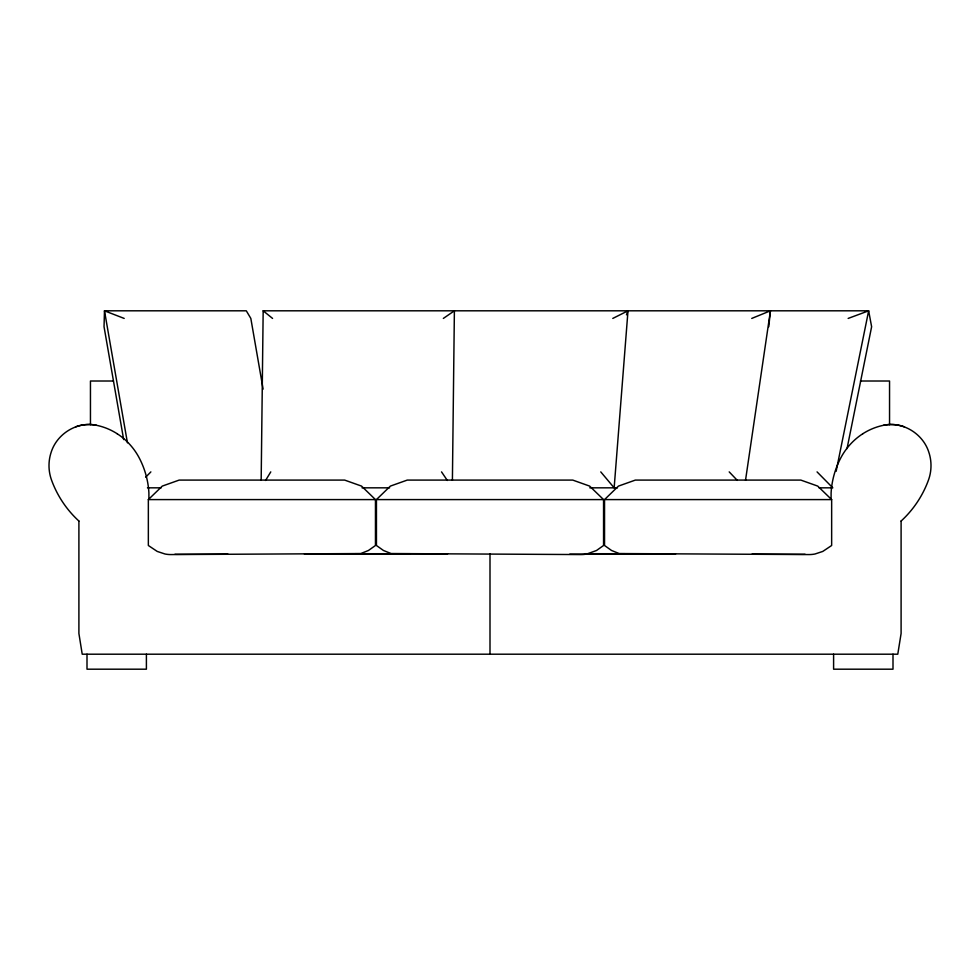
<?xml version="1.0" encoding="UTF-8"?>
<svg xmlns="http://www.w3.org/2000/svg" width="980" height="980" viewBox="0 0 980 980"><rect width="100%" height="100%" fill="white"/><g stroke="black" fill="none" stroke-linecap="round" stroke-linejoin="round"><path stroke-width="1.47" d="M261.17 480.2L263.167 310.807L868.648 310.807L871.624 326.744L847.039 448.595M452.405 480.2L454.389 310.807L443.34 318.427M612.782 318.427L627.996 310.807L614.154 487.832L600.765 471.895M768.773 326.744L770.427 310.807L751.746 318.427M745.523 480.261L770.427 310.807M836.136 471.319L868.648 310.807L848.153 318.427M626.465 314.788L627.996 310.807M265.555 480.47L270.774 471.895M145.665 477.199L150.871 471.895M148.347 499.592L162.288 486.092L179.156 480.09L344.654 480.09L361.522 486.092L375.463 499.592L375.463 545.493L368.455 550.478L360.799 553.553L170.973 554.57A30.882 30.882 0 0 1 164.983 553.994L157.229 551.434L148.347 545.493L148.347 499.592L375.463 499.592M376.443 499.592L390.383 486.092L407.251 480.09L572.749 480.09L589.617 486.092L603.558 499.592L603.558 545.493L596.551 550.478L586.922 553.994A30.882 30.882 0 0 1 580.932 554.57L391.106 553.553L383.45 550.478L376.443 545.493L376.443 499.592L603.558 499.592M604.538 499.592L618.478 486.092L635.346 480.09L800.844 480.09L817.712 486.092L831.653 499.592L831.653 545.493L822.771 551.434L815.017 553.994A30.882 30.882 0 0 1 809.027 554.57L619.201 553.553L611.545 550.478L604.538 545.493L604.538 499.592L831.653 499.592M862.841 433.724C853.874 439.493 846.438 447.566 841.318 456.913A85.26 85.26 0 0 0 831.101 492.879L831.089 499.322M117.159 433.724A61.189 61.189 0 0 0 96.408 425.271C77.408 421.192 57.355 433.466 51.328 451.743A42.471 42.471 0 0 0 51.634 480.347A103.684 103.684 0 0 0 78.878 521.029M862.841 433.724A61.189 61.189 0 0 1 883.592 425.271C902.592 421.192 922.645 433.466 928.673 451.743A42.471 42.471 0 0 1 928.366 480.347A103.684 103.684 0 0 1 901.122 521.029M227.997 554.19L177.478 554.3A49.331 49.331 0 0 1 174.942 554.251M354.858 553.908L409.799 553.786M675.575 554.068L569.76 554.166M113.423 381.012L90.454 381.012L90.454 424.622M860.452 381.012L889.546 381.012L889.546 424.622M147.453 487.832L161.173 487.832M362.049 487.832L389.587 487.832M589.813 487.832L617.437 487.832M819.047 487.832L832.792 487.832L817.063 471.895M355.079 553.712L410.191 553.712M447.652 553.749L304.425 554.068M585.121 553.712L624.922 553.712M585.464 553.81L625.142 553.908M752.003 554.19L802.522 554.3A49.331 49.331 0 0 0 805.058 554.251M124.191 318.427L104.48 310.807L104.039 326.744L123.664 439.591M117.159 433.724C126.126 439.493 133.562 447.566 138.682 456.913A85.26 85.26 0 0 1 148.899 492.879L148.911 499.322M263.167 310.807L272.575 318.427M729.194 471.895L737.315 480.384M441.539 471.895L447.346 480.47M263.118 389.134L250.831 318.427L246.299 310.807L104.48 310.807L127.437 442.825M901.098 520.993L901.098 633.484L897.778 654.199L82.222 654.199L78.902 633.484L78.902 520.993M893.001 654.199L893.001 669.193L833.6 669.193L833.6 654.199M490 553.712L490 654.199M146.4 654.199L146.4 669.193L86.999 669.193L86.999 654.199M883.592 425.283A38.441 38.441 0 0 1 904.454 426.839M75.546 426.839A38.441 38.441 0 0 1 96.408 425.283"/></g></svg>
